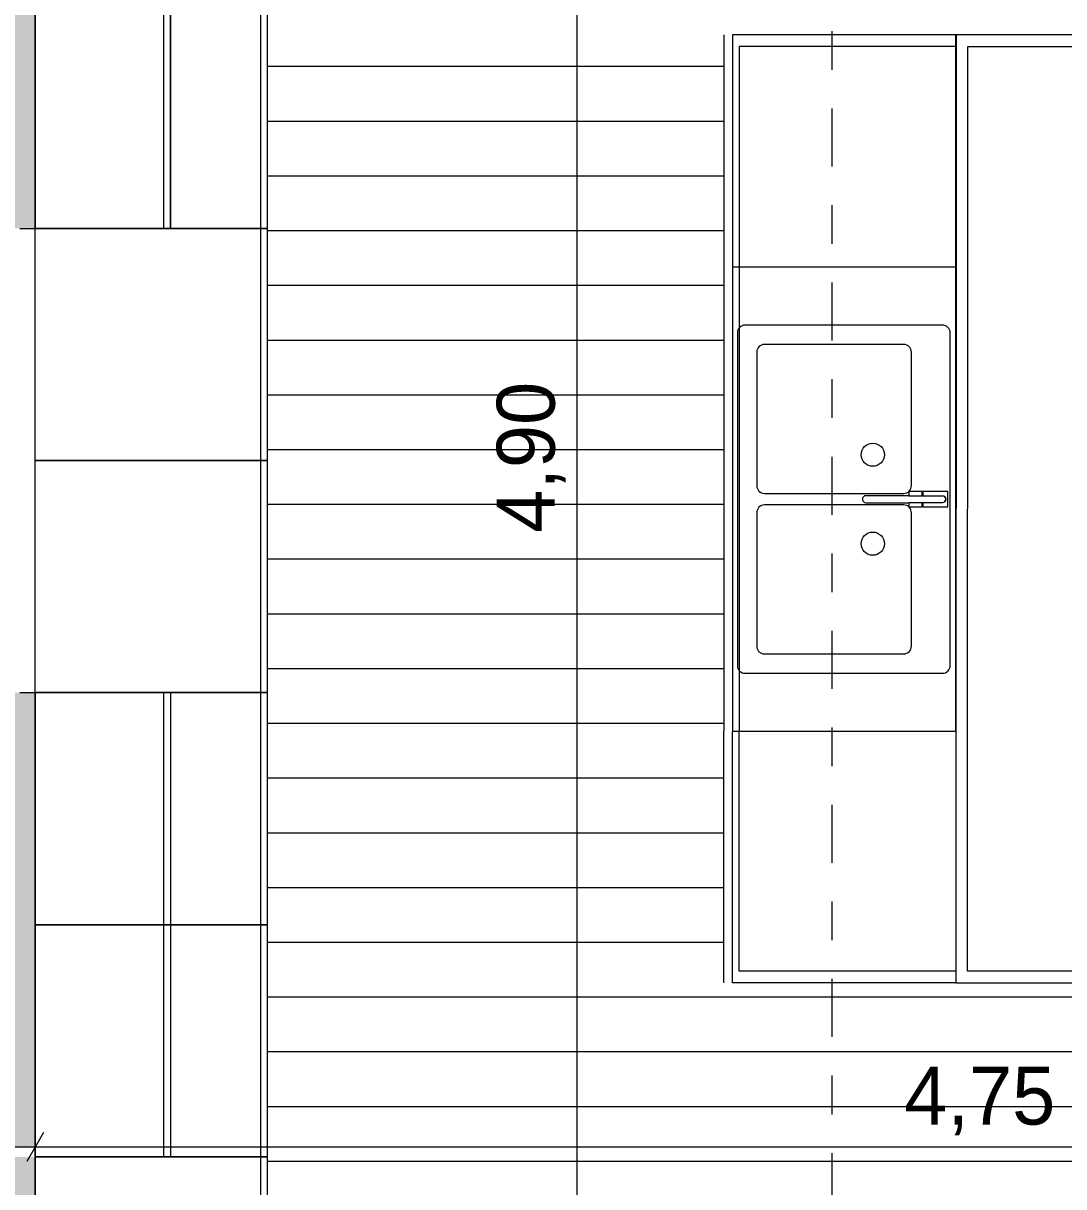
# Model space of a CAD drawing. Header units: metres. Extents: x -111189 to -108577, y -72951 to -72647.
# Drawn here: x -110708.613 to -110705.924, y -72937.281 to -72934.274 of the extents above; entities that cross this region are included whole.
import ezdxf

# ---------------------------------------------------------------- set-up
doc = ezdxf.new("R2010")
doc.units = ezdxf.units.M
doc.header["$MEASUREMENT"] = 0
doc.set_wipeout_variables(frame=1)
for name, pattern in [('Dashed', [0.423333, 0.211667, -0.211667]), ('OTK - Traço Ponto CORTES_ALÇ', [0.6, 0.3, -0.15, 0, -0.15]), ('Wipeout_Contour', [1, 0, -1])]:
    doc.linetypes.add(name, pattern=pattern)
for name, color, linetype in [('Planta Piso -1_1_07 - MUROS', 7, 'Continuous'), ('Planta Piso -1_1_14 - CORTES.Marcadores', 7, 'Continuous'), ('Planta Piso RC_1_0', 7, 'Continuous'), ('Planta Piso RC_1_03 - LAJES', 7, 'Continuous'), ('Planta Piso RC_1_05 - PAREDES..35', 7, 'Continuous'), ('Planta Piso RC_1_08 - EQUIPAMENTO FIXO', 7, 'Continuous'), ('Planta Piso RC_1_12 - COTAS GERAIS', 7, 'Continuous')]:
    doc.layers.add(name, color=color, linetype=linetype)
doc.styles.add('ESTILO_GERADO_3', font='AGENCYR.TTF')

# ---------------------------------------------------------------- blocks, each defined once
blk = doc.blocks.new('floor')
at = {"layer": 'Planta Piso RC_1_03 - LAJES', "color": 253, "linetype": 'Continuous', "lineweight": 9, "ltscale": 1000}
for p, q in [((-110708.5826, -72959.3849), (-110708.3326, -72959.3849)), ((-110708.5826, -72959.3849), (-110708.3326, -72959.3849)), ((-110708.3326, -72959.3849), (-110708.0826, -72959.3849)), ((-110708.3326, -72959.3849), (-110708.0826, -72959.3849)), ((-110708.0826, -72959.3849), (-110707.8326, -72959.3849)), ((-110708.0826, -72959.3849), (-110707.8326, -72959.3849)), ((-110707.8326, -72959.3849), (-110707.5826, -72959.3849)), ((-110707.8326, -72959.3849), (-110707.5826, -72959.3849)), ((-110707.5826, -72959.3849), (-110707.3326, -72959.3849)), ((-110707.5826, -72959.3849), (-110707.3326, -72959.3849)), ((-110707.3326, -72959.3849), (-110707.0826, -72959.3849)), ((-110707.3326, -72959.3849), (-110707.0826, -72959.3849)), ((-110707.0826, -72959.3849), (-110706.7806, -72959.3849)), ((-110707.0826, -72959.3849), (-110706.7806, -72959.3849)), ((-110708.5826, -72959.5264), (-110708.3326, -72959.5264)), ((-110708.5826, -72959.5264), (-110708.3326, -72959.5264)), ((-110708.3326, -72959.5264), (-110708.0826, -72959.5264)), ((-110708.3326, -72959.5264), (-110708.0826, -72959.5264)), ((-110708.0826, -72959.5264), (-110707.8326, -72959.5264)), ((-110708.0826, -72959.5264), (-110707.8326, -72959.5264)), ((-110707.8326, -72959.5264), (-110707.5826, -72959.5264)), ((-110707.8326, -72959.5264), (-110707.5826, -72959.5264)), ((-110707.5826, -72959.5264), (-110707.3326, -72959.5264)), ((-110707.5826, -72959.5264), (-110707.3326, -72959.5264)), ((-110707.3326, -72959.5264), (-110707.0826, -72959.5264)), ((-110707.3326, -72959.5264), (-110707.0826, -72959.5264)), ((-110707.0826, -72959.5264), (-110706.7806, -72959.5264)), ((-110707.0826, -72959.5264), (-110706.7806, -72959.5264)), ((-110708.5826, -72959.6679), (-110708.3326, -72959.6679)), ((-110708.5826, -72959.6679), (-110708.3326, -72959.6679)), ((-110708.3326, -72959.6679), (-110708.0826, -72959.6679)), ((-110708.3326, -72959.6679), (-110708.0826, -72959.6679)), ((-110708.0826, -72959.6679), (-110707.8326, -72959.6679)), ((-110708.0826, -72959.6679), (-110707.8326, -72959.6679)), ((-110707.8326, -72959.6679), (-110707.5826, -72959.6679)), ((-110707.8326, -72959.6679), (-110707.5826, -72959.6679)), ((-110707.5826, -72959.6679), (-110707.3326, -72959.6679)), ((-110707.5826, -72959.6679), (-110707.3326, -72959.6679)), ((-110707.3326, -72959.6679), (-110707.0826, -72959.6679)), ((-110707.3326, -72959.6679), (-110707.0826, -72959.6679)), ((-110707.0826, -72959.6679), (-110706.7806, -72959.6679)), ((-110707.0826, -72959.6679), (-110706.7806, -72959.6679)), ((-110708.5826, -72959.8094), (-110708.3326, -72959.8094)), ((-110708.5826, -72959.8094), (-110708.3326, -72959.8094)), ((-110708.3326, -72959.8094), (-110708.0826, -72959.8094)), ((-110708.3326, -72959.8094), (-110708.0826, -72959.8094)), ((-110708.0826, -72959.8094), (-110707.8326, -72959.8094)), ((-110708.0826, -72959.8094), (-110707.8326, -72959.8094)), ((-110707.8326, -72959.8094), (-110707.5826, -72959.8094)), ((-110707.8326, -72959.8094), (-110707.5826, -72959.8094)), ((-110707.5826, -72959.8094), (-110707.3326, -72959.8094)), ((-110707.5826, -72959.8094), (-110707.3326, -72959.8094)), ((-110707.3326, -72959.8094), (-110707.0826, -72959.8094)), ((-110707.3326, -72959.8094), (-110707.0826, -72959.8094)), ((-110707.0826, -72959.8094), (-110706.7806, -72959.8094)), ((-110707.0826, -72959.8094), (-110706.7806, -72959.8094)), ((-110708.5826, -72959.9509), (-110708.3326, -72959.9509)), ((-110708.5826, -72959.9509), (-110708.3326, -72959.9509)), ((-110708.3326, -72959.9509), (-110708.0826, -72959.9509)), ((-110708.3326, -72959.9509), (-110708.0826, -72959.9509)), ((-110708.0826, -72959.9509), (-110707.8326, -72959.9509)), ((-110708.0826, -72959.9509), (-110707.8326, -72959.9509)), ((-110707.8326, -72959.9509), (-110707.5826, -72959.9509)), ((-110707.8326, -72959.9509), (-110707.5826, -72959.9509)), ((-110707.5826, -72959.9509), (-110707.3326, -72959.9509)), ((-110707.5826, -72959.9509), (-110707.3326, -72959.9509)), ((-110707.3326, -72959.9509), (-110707.0826, -72959.9509)), ((-110707.3326, -72959.9509), (-110707.0826, -72959.9509)), ((-110707.0826, -72959.9509), (-110706.7806, -72959.9509)), ((-110707.0826, -72959.9509), (-110706.7806, -72959.9509)), ((-110708.5826, -72960.0924), (-110708.3326, -72960.0924)), ((-110708.5826, -72960.0924), (-110708.3326, -72960.0924)), ((-110708.3326, -72960.0924), (-110708.0826, -72960.0924)), ((-110708.3326, -72960.0924), (-110708.0826, -72960.0924)), ((-110708.0826, -72960.0924), (-110707.8326, -72960.0924)), ((-110708.0826, -72960.0924), (-110707.8326, -72960.0924)), ((-110707.8326, -72960.0924), (-110707.5826, -72960.0924)), ((-110707.8326, -72960.0924), (-110707.5826, -72960.0924)), ((-110707.5826, -72960.0924), (-110707.3326, -72960.0924)), ((-110707.5826, -72960.0924), (-110707.3326, -72960.0924)), ((-110707.3326, -72960.0924), (-110707.0826, -72960.0924)), ((-110707.3326, -72960.0924), (-110707.0826, -72960.0924)), ((-110707.0826, -72960.0924), (-110706.7806, -72960.0924)), ((-110707.0826, -72960.0924), (-110706.7806, -72960.0924)), ((-110708.5826, -72960.2339), (-110708.3326, -72960.2339)), ((-110708.5826, -72960.2339), (-110708.3326, -72960.2339)), ((-110708.3326, -72960.2339), (-110708.0826, -72960.2339)), ((-110708.3326, -72960.2339), (-110708.0826, -72960.2339)), ((-110708.0826, -72960.2339), (-110707.8326, -72960.2339)), ((-110708.0826, -72960.2339), (-110707.8326, -72960.2339)), ((-110707.8326, -72960.2339), (-110707.5826, -72960.2339)), ((-110707.8326, -72960.2339), (-110707.5826, -72960.2339)), ((-110707.5826, -72960.2339), (-110707.3326, -72960.2339)), ((-110707.5826, -72960.2339), (-110707.3326, -72960.2339)), ((-110707.3326, -72960.2339), (-110707.0826, -72960.2339)), ((-110707.3326, -72960.2339), (-110707.0826, -72960.2339)), ((-110707.0826, -72960.2339), (-110706.7806, -72960.2339)), ((-110707.0826, -72960.2339), (-110706.7806, -72960.2339)), ((-110708.5826, -72960.3754), (-110708.3326, -72960.3754)), ((-110708.5826, -72960.3754), (-110708.3326, -72960.3754)), ((-110708.3326, -72960.3754), (-110708.0826, -72960.3754)), ((-110708.3326, -72960.3754), (-110708.0826, -72960.3754)), ((-110708.0826, -72960.3754), (-110707.8326, -72960.3754)), ((-110708.0826, -72960.3754), (-110707.8326, -72960.3754)), ((-110707.8326, -72960.3754), (-110707.5826, -72960.3754)), ((-110707.8326, -72960.3754), (-110707.5826, -72960.3754)), ((-110707.5826, -72960.3754), (-110707.3326, -72960.3754)), ((-110707.5826, -72960.3754), (-110707.3326, -72960.3754)), ((-110707.3326, -72960.3754), (-110707.0826, -72960.3754)), ((-110707.3326, -72960.3754), (-110707.0826, -72960.3754)), ((-110707.0826, -72960.3754), (-110706.7806, -72960.3754)), ((-110707.0826, -72960.3754), (-110706.7806, -72960.3754)), ((-110708.5826, -72960.5169), (-110708.3326, -72960.5169)), ((-110708.5826, -72960.5169), (-110708.3326, -72960.5169)), ((-110708.3326, -72960.5169), (-110708.0826, -72960.5169)), ((-110708.3326, -72960.5169), (-110708.0826, -72960.5169)), ((-110708.0826, -72960.5169), (-110707.8326, -72960.5169)), ((-110708.0826, -72960.5169), (-110707.8326, -72960.5169)), ((-110707.8326, -72960.5169), (-110707.5826, -72960.5169)), ((-110707.8326, -72960.5169), (-110707.5826, -72960.5169)), ((-110707.5826, -72960.5169), (-110707.3326, -72960.5169)), ((-110707.5826, -72960.5169), (-110707.3326, -72960.5169)), ((-110707.3326, -72960.5169), (-110707.0826, -72960.5169)), ((-110707.3326, -72960.5169), (-110707.0826, -72960.5169)), ((-110707.0826, -72960.5169), (-110706.7806, -72960.5169)), ((-110707.0826, -72960.5169), (-110706.7806, -72960.5169)), ((-110708.5826, -72960.6584), (-110708.3326, -72960.6584)), ((-110708.5826, -72960.6584), (-110708.3326, -72960.6584)), ((-110708.3326, -72960.6584), (-110708.0826, -72960.6584)), ((-110708.3326, -72960.6584), (-110708.0826, -72960.6584)), ((-110708.0826, -72960.6584), (-110707.8326, -72960.6584)), ((-110708.0826, -72960.6584), (-110707.8326, -72960.6584)), ((-110707.8326, -72960.6584), (-110707.5826, -72960.6584)), ((-110707.8326, -72960.6584), (-110707.5826, -72960.6584)), ((-110707.5826, -72960.6584), (-110707.3326, -72960.6584)), ((-110707.5826, -72960.6584), (-110707.3326, -72960.6584)), ((-110707.3326, -72960.6584), (-110707.0826, -72960.6584)), ((-110707.3326, -72960.6584), (-110707.0826, -72960.6584)), ((-110707.0826, -72960.6584), (-110706.7806, -72960.6584)), ((-110707.0826, -72960.6584), (-110706.7806, -72960.6584)), ((-110708.5826, -72960.7999), (-110708.3326, -72960.7999)), ((-110708.5826, -72960.7999), (-110708.3326, -72960.7999)), ((-110708.3326, -72960.7999), (-110708.0826, -72960.7999)), ((-110708.3326, -72960.7999), (-110708.0826, -72960.7999)), ((-110708.0826, -72960.7999), (-110707.8326, -72960.7999)), ((-110708.0826, -72960.7999), (-110707.8326, -72960.7999)), ((-110707.8326, -72960.7999), (-110707.5826, -72960.7999)), ((-110707.8326, -72960.7999), (-110707.5826, -72960.7999)), ((-110707.5826, -72960.7999), (-110707.3326, -72960.7999)), ((-110707.5826, -72960.7999), (-110707.3326, -72960.7999)), ((-110707.3326, -72960.7999), (-110707.0826, -72960.7999)), ((-110707.3326, -72960.7999), (-110707.0826, -72960.7999)), ((-110707.0826, -72960.7999), (-110706.7806, -72960.7999)), ((-110707.0826, -72960.7999), (-110706.7806, -72960.7999)), ((-110708.5826, -72960.9414), (-110708.3326, -72960.9414)), ((-110708.5826, -72960.9414), (-110708.3326, -72960.9414)), ((-110708.3326, -72960.9414), (-110708.0826, -72960.9414)), ((-110708.3326, -72960.9414), (-110708.0826, -72960.9414)), ((-110708.0826, -72960.9414), (-110707.8326, -72960.9414)), ((-110708.0826, -72960.9414), (-110707.8326, -72960.9414)), ((-110707.8326, -72960.9414), (-110707.5826, -72960.9414)), ((-110707.8326, -72960.9414), (-110707.5826, -72960.9414)), ((-110707.5826, -72960.9414), (-110707.3326, -72960.9414)), ((-110707.5826, -72960.9414), (-110707.3326, -72960.9414)), ((-110707.3326, -72960.9414), (-110707.0826, -72960.9414)), ((-110707.3326, -72960.9414), (-110707.0826, -72960.9414)), ((-110707.0826, -72960.9414), (-110706.7806, -72960.9414)), ((-110707.0826, -72960.9414), (-110706.7806, -72960.9414)), ((-110708.5826, -72961.0829), (-110708.3326, -72961.0829)), ((-110708.5826, -72961.0829), (-110708.3326, -72961.0829)), ((-110708.3326, -72961.0829), (-110708.0826, -72961.0829)), ((-110708.3326, -72961.0829), (-110708.0826, -72961.0829)), ((-110708.0826, -72961.0829), (-110707.8326, -72961.0829)), ((-110708.0826, -72961.0829), (-110707.8326, -72961.0829)), ((-110707.8326, -72961.0829), (-110707.5826, -72961.0829)), ((-110707.8326, -72961.0829), (-110707.5826, -72961.0829)), ((-110707.5826, -72961.0829), (-110707.3326, -72961.0829)), ((-110707.5826, -72961.0829), (-110707.3326, -72961.0829)), ((-110707.3326, -72961.0829), (-110707.0826, -72961.0829)), ((-110707.3326, -72961.0829), (-110707.0826, -72961.0829)), ((-110707.0826, -72961.0829), (-110706.7806, -72961.0829)), ((-110707.0826, -72961.0829), (-110706.7806, -72961.0829)), ((-110708.5826, -72961.2244), (-110708.3326, -72961.2244)), ((-110708.5826, -72961.2244), (-110708.3326, -72961.2244)), ((-110708.3326, -72961.2244), (-110708.0826, -72961.2244)), ((-110708.3326, -72961.2244), (-110708.0826, -72961.2244)), ((-110708.0826, -72961.2244), (-110707.8326, -72961.2244)), ((-110708.0826, -72961.2244), (-110707.8326, -72961.2244)), ((-110707.8326, -72961.2244), (-110707.5826, -72961.2244)), ((-110707.8326, -72961.2244), (-110707.5826, -72961.2244)), ((-110707.5826, -72961.2244), (-110707.3326, -72961.2244)), ((-110707.5826, -72961.2244), (-110707.3326, -72961.2244)), ((-110707.3326, -72961.2244), (-110707.0826, -72961.2244)), ((-110707.3326, -72961.2244), (-110707.0826, -72961.2244)), ((-110707.0826, -72961.2244), (-110706.7806, -72961.2244)), ((-110707.0826, -72961.2244), (-110706.7806, -72961.2244)), ((-110708.5826, -72961.3659), (-110708.3326, -72961.3659)), ((-110708.5826, -72961.3659), (-110708.3326, -72961.3659)), ((-110708.3326, -72961.3659), (-110708.0826, -72961.3659)), ((-110708.3326, -72961.3659), (-110708.0826, -72961.3659)), ((-110708.0826, -72961.3659), (-110707.8326, -72961.3659)), ((-110708.0826, -72961.3659), (-110707.8326, -72961.3659)), ((-110707.8326, -72961.3659), (-110707.5826, -72961.3659)), ((-110707.8326, -72961.3659), (-110707.5826, -72961.3659)), ((-110707.5826, -72961.3659), (-110707.3326, -72961.3659)), ((-110707.5826, -72961.3659), (-110707.3326, -72961.3659)), ((-110707.3326, -72961.3659), (-110707.0826, -72961.3659)), ((-110707.3326, -72961.3659), (-110707.0826, -72961.3659)), ((-110707.0826, -72961.3659), (-110706.7806, -72961.3659)), ((-110707.0826, -72961.3659), (-110706.7806, -72961.3659)), ((-110708.5826, -72961.5074), (-110708.3326, -72961.5074)), ((-110708.5826, -72961.5074), (-110708.3326, -72961.5074)), ((-110708.3326, -72961.5074), (-110708.0826, -72961.5074)), ((-110708.3326, -72961.5074), (-110708.0826, -72961.5074)), ((-110708.0826, -72961.5074), (-110707.8326, -72961.5074)), ((-110708.0826, -72961.5074), (-110707.8326, -72961.5074)), ((-110707.8326, -72961.5074), (-110707.5826, -72961.5074)), ((-110707.8326, -72961.5074), (-110707.5826, -72961.5074)), ((-110707.5826, -72961.5074), (-110707.3326, -72961.5074)), ((-110707.5826, -72961.5074), (-110707.3326, -72961.5074)), ((-110707.3326, -72961.5074), (-110707.0826, -72961.5074)), ((-110707.3326, -72961.5074), (-110707.0826, -72961.5074)), ((-110707.0826, -72961.5074), (-110706.7806, -72961.5074)), ((-110707.0826, -72961.5074), (-110706.7806, -72961.5074)), ((-110708.5826, -72961.6489), (-110708.3326, -72961.6489)), ((-110708.5826, -72961.6489), (-110708.3326, -72961.6489)), ((-110708.3326, -72961.6489), (-110708.0826, -72961.6489)), ((-110708.3326, -72961.6489), (-110708.0826, -72961.6489)), ((-110708.0826, -72961.6489), (-110707.8326, -72961.6489)), ((-110708.0826, -72961.6489), (-110707.8326, -72961.6489)), ((-110707.8326, -72961.6489), (-110707.5826, -72961.6489)), ((-110707.8326, -72961.6489), (-110707.5826, -72961.6489)), ((-110707.5826, -72961.6489), (-110707.3326, -72961.6489)), ((-110707.5826, -72961.6489), (-110707.3326, -72961.6489)), ((-110707.3326, -72961.6489), (-110707.0826, -72961.6489)), ((-110707.3326, -72961.6489), (-110707.0826, -72961.6489)), ((-110707.0826, -72961.6489), (-110706.7806, -72961.6489)), ((-110707.0826, -72961.6489), (-110706.7806, -72961.6489)), ((-110708.5826, -72961.7904), (-110708.3326, -72961.7904)), ((-110708.5826, -72961.7904), (-110708.3326, -72961.7904)), ((-110708.3326, -72961.7904), (-110708.0826, -72961.7904)), ((-110708.3326, -72961.7904), (-110708.0826, -72961.7904)), ((-110708.0826, -72961.7904), (-110707.8326, -72961.7904)), ((-110708.0826, -72961.7904), (-110707.8326, -72961.7904)), ((-110707.8326, -72961.7904), (-110707.5826, -72961.7904)), ((-110707.8326, -72961.7904), (-110707.5826, -72961.7904)), ((-110707.5826, -72961.7904), (-110707.3326, -72961.7904)), ((-110707.5826, -72961.7904), (-110707.3326, -72961.7904)), ((-110707.3326, -72961.7904), (-110707.0826, -72961.7904)), ((-110707.3326, -72961.7904), (-110707.0826, -72961.7904)), ((-110707.0826, -72961.7904), (-110706.8326, -72961.7904)), ((-110707.0826, -72961.7904), (-110706.8326, -72961.7904)), ((-110706.8326, -72961.7904), (-110706.5826, -72961.7904)), ((-110706.8326, -72961.7904), (-110706.5826, -72961.7904)), ((-110706.5826, -72961.7904), (-110706.3326, -72961.7904)), ((-110706.5826, -72961.7904), (-110706.3326, -72961.7904)), ((-110706.3326, -72961.7904), (-110706.0826, -72961.7904)), ((-110706.3326, -72961.7904), (-110706.0826, -72961.7904)), ((-110706.0826, -72961.7904), (-110705.8326, -72961.7904)), ((-110706.0826, -72961.7904), (-110705.8326, -72961.7904)), ((-110708.5826, -72961.9319), (-110708.3326, -72961.9319)), ((-110708.5826, -72961.9319), (-110708.3326, -72961.9319)), ((-110708.3326, -72961.9319), (-110708.0826, -72961.9319)), ((-110708.3326, -72961.9319), (-110708.0826, -72961.9319)), ((-110708.0826, -72961.9319), (-110707.8326, -72961.9319)), ((-110708.0826, -72961.9319), (-110707.8326, -72961.9319)), ((-110707.8326, -72961.9319), (-110707.5826, -72961.9319)), ((-110707.8326, -72961.9319), (-110707.5826, -72961.9319)), ((-110707.5826, -72961.9319), (-110707.3326, -72961.9319)), ((-110707.5826, -72961.9319), (-110707.3326, -72961.9319)), ((-110707.3326, -72961.9319), (-110707.0826, -72961.9319)), ((-110707.3326, -72961.9319), (-110707.0826, -72961.9319)), ((-110707.0826, -72961.9319), (-110706.8326, -72961.9319)), ((-110707.0826, -72961.9319), (-110706.8326, -72961.9319)), ((-110706.8326, -72961.9319), (-110706.5826, -72961.9319)), ((-110706.8326, -72961.9319), (-110706.5826, -72961.9319)), ((-110706.5826, -72961.9319), (-110706.3326, -72961.9319)), ((-110706.5826, -72961.9319), (-110706.3326, -72961.9319)), ((-110706.3326, -72961.9319), (-110706.0826, -72961.9319)), ((-110706.3326, -72961.9319), (-110706.0826, -72961.9319)), ((-110706.0826, -72961.9319), (-110705.8326, -72961.9319)), ((-110706.0826, -72961.9319), (-110705.8326, -72961.9319)), ((-110708.5826, -72962.0734), (-110708.3326, -72962.0734)), ((-110708.5826, -72962.0734), (-110708.3326, -72962.0734)), ((-110708.3326, -72962.0734), (-110708.0826, -72962.0734)), ((-110708.3326, -72962.0734), (-110708.0826, -72962.0734)), ((-110708.0826, -72962.0734), (-110707.8326, -72962.0734)), ((-110708.0826, -72962.0734), (-110707.8326, -72962.0734)), ((-110707.8326, -72962.0734), (-110707.5826, -72962.0734)), ((-110707.8326, -72962.0734), (-110707.5826, -72962.0734)), ((-110707.5826, -72962.0734), (-110707.3326, -72962.0734)), ((-110707.5826, -72962.0734), (-110707.3326, -72962.0734)), ((-110707.3326, -72962.0734), (-110707.0826, -72962.0734)), ((-110707.3326, -72962.0734), (-110707.0826, -72962.0734)), ((-110707.0826, -72962.0734), (-110706.8326, -72962.0734)), ((-110707.0826, -72962.0734), (-110706.8326, -72962.0734)), ((-110706.8326, -72962.0734), (-110706.5826, -72962.0734)), ((-110706.8326, -72962.0734), (-110706.5826, -72962.0734)), ((-110706.5826, -72962.0734), (-110706.3326, -72962.0734)), ((-110706.5826, -72962.0734), (-110706.3326, -72962.0734)), ((-110706.3326, -72962.0734), (-110706.0826, -72962.0734)), ((-110706.3326, -72962.0734), (-110706.0826, -72962.0734)), ((-110706.0826, -72962.0734), (-110705.8326, -72962.0734)), ((-110706.0826, -72962.0734), (-110705.8326, -72962.0734)), ((-110707.9826, -72962.2149), (-110707.8326, -72962.2149)), ((-110707.9826, -72962.2149), (-110707.8326, -72962.2149)), ((-110707.8326, -72962.2149), (-110707.5826, -72962.2149)), ((-110707.8326, -72962.2149), (-110707.5826, -72962.2149)), ((-110707.5826, -72962.2149), (-110707.3326, -72962.2149)), ((-110707.5826, -72962.2149), (-110707.3326, -72962.2149)), ((-110707.3326, -72962.2149), (-110707.0826, -72962.2149)), ((-110707.3326, -72962.2149), (-110707.0826, -72962.2149)), ((-110707.0826, -72962.2149), (-110706.8326, -72962.2149)), ((-110707.0826, -72962.2149), (-110706.8326, -72962.2149)), ((-110706.8326, -72962.2149), (-110706.5826, -72962.2149)), ((-110706.8326, -72962.2149), (-110706.5826, -72962.2149)), ((-110706.5826, -72962.2149), (-110706.3326, -72962.2149)), ((-110706.5826, -72962.2149), (-110706.3326, -72962.2149)), ((-110706.3326, -72962.2149), (-110706.0826, -72962.2149)), ((-110706.3326, -72962.2149), (-110706.0826, -72962.2149)), ((-110706.0826, -72962.2149), (-110705.8326, -72962.2149)), ((-110706.0826, -72962.2149), (-110705.8326, -72962.2149))]:
    blk.add_line(p, q, dxfattribs=at)

msp = doc.modelspace()

# ---------------------------------------------------------------- hatches: boundary and pattern name
h = msp.add_hatch()
h.set_pattern_fill('ANSI31', color=256)
h.paths.add_polyline_path([(-110706.3779, -72937.2144), (-110706.044, -72937.2144), (-110706.044, -72936.9197), (-110706.3779, -72936.9197)], flags=9)
at = {"layer": 'Planta Piso -1_1_07 - MUROS', "linetype": 'Continuous', "lineweight": 0, "true_color": 0x939598}
h = msp.add_hatch(color=252, dxfattribs=at)
h.paths.add_polyline_path([(-110699.1326, -72934.9539), (-110700.2326, -72934.9539), (-110700.2326, -72934.9939), (-110700.2326, -72935.0539), (-110700.2326, -72935.2039), (-110699.1326, -72935.2039)])
h.paths.add_polyline_path([(-110702.2326, -72935.0539), (-110702.2326, -72934.9939), (-110702.2326, -72934.9539), (-110703.1826, -72934.9539), (-110703.1826, -72935.2039), (-110702.2326, -72935.2039)])
h.paths.add_polyline_path([(-110703.1826, -72934.9539), (-110703.1826, -72934.9539), (-110703.5826, -72934.9539), (-110703.5826, -72935.2039), (-110703.1826, -72935.2039)])
h.paths.add_polyline_path([(-110703.1826, -72934.3039), (-110703.8326, -72934.3039), (-110703.8326, -72934.9539), (-110703.1826, -72934.9539), (-110703.1826, -72934.4539)])
h.paths.add_polyline_path([(-110703.5826, -72934.9539), (-110703.8326, -72934.9539), (-110703.8326, -72935.2047), (-110703.5826, -72935.2047)])
h.paths.add_polyline_path([(-110703.5826, -72935.2047), (-110703.8326, -72935.2047), (-110703.8326, -72935.4629), (-110703.7926, -72935.4629), (-110703.7326, -72935.4629), (-110703.5826, -72935.4629)])
h.paths.add_polyline_path([(-110703.7326, -72937.2629), (-110703.7926, -72937.2629), (-110703.8326, -72937.2629), (-110703.8326, -72937.9039), (-110703.5826, -72937.9039), (-110703.5827, -72937.7639), (-110703.5827, -72937.2629)])
h.paths.add_polyline_path([(-110703.5826, -72937.9039), (-110703.8326, -72937.9039), (-110703.8326, -72937.9039), (-110703.8326, -72938.1539), (-110703.5826, -72938.1539)])
h.paths.add_polyline_path([(-110703.8326, -72937.9039), (-110705.2076, -72937.9039), (-110705.2076, -72937.9439), (-110705.2076, -72938.0039), (-110705.2076, -72938.1539), (-110703.8326, -72938.1539)])
h.paths.add_polyline_path([(-110708.5826, -72934.1026), (-110708.8326, -72934.1026), (-110708.8326, -72934.8039), (-110708.6826, -72934.8039), (-110708.6226, -72934.8039), (-110708.5826, -72934.8039)])
h.paths.add_polyline_path([(-110708.5826, -72933.7544), (-110708.8326, -72933.7544), (-110708.8326, -72934.1026), (-110708.5826, -72934.1026)])
h.paths.add_polyline_path([(-110708.5826, -72933.0047), (-110708.8326, -72933.0047), (-110708.8326, -72933.7539), (-110708.5826, -72933.7539)])
h.paths.add_polyline_path([(-110708.5826, -72932.8547), (-110708.8326, -72932.8547), (-110708.8326, -72933.0047), (-110708.5826, -72933.0047)])
h.paths.add_polyline_path([(-110708.5826, -72932.4039), (-110708.5826, -72932.183), (-110708.8326, -72932.183), (-110708.8326, -72932.8547), (-110708.5826, -72932.8547)])
h.paths.add_polyline_path([(-110708.5826, -72931.6039), (-110708.6226, -72931.6039), (-110708.6826, -72931.6039), (-110708.8326, -72931.6039), (-110708.8326, -72932.183), (-110708.5826, -72932.183), (-110708.5826, -72932.1268)])
h.paths.add_polyline_path([(-110708.5826, -72929.9539), (-110708.8326, -72929.9539), (-110708.8326, -72930.3039), (-110708.6826, -72930.3039), (-110708.6226, -72930.3039), (-110708.5826, -72930.3039)])
h.paths.add_polyline_path([(-110708.5826, -72929.4047), (-110708.8326, -72929.4047), (-110708.8326, -72929.9539), (-110708.5826, -72929.9539), (-110708.5826, -72929.8539)])
h.paths.add_polyline_path([(-110708.5826, -72929.2547), (-110708.8326, -72929.2547), (-110708.8326, -72929.4047), (-110708.5826, -72929.4047)])
h.paths.add_polyline_path([(-110708.5826, -72928.923), (-110708.8326, -72928.923), (-110708.8326, -72929.2547), (-110708.5826, -72929.2547)])
h = msp.add_hatch(color=252, dxfattribs=at)
h.paths.add_polyline_path([(-110708.5826, -72937.9039), (-110708.8326, -72937.9039), (-110708.8326, -72938.1539), (-110708.5826, -72938.1539)])
h.paths.add_polyline_path([(-110708.5826, -72937.2039), (-110708.8326, -72937.2039), (-110708.8326, -72937.9039), (-110708.5826, -72937.9039)])
h.paths.add_polyline_path([(-110708.5826, -72936.0039), (-110708.6226, -72936.0039), (-110708.8326, -72936.0039), (-110708.8326, -72937.1784), (-110708.5826, -72937.1784), (-110708.5826, -72937.1221)])

# ---------------------------------------------------------------- linework, layer by layer
at = {"layer": 'Planta Piso RC_1_0', "color": 7, "linetype": 'Continuous', "lineweight": 13, "ltscale": 1000, "flags": 128}
for points in [[(-110708.5826, -72933.0039), (-110708.5826, -72934.8039)], [(-110708.5726, -72934.8039), (-110708.5726, -72933.0039)], [(-110708.4823, -72933.0039), (-110708.4823, -72934.8039)], [(-110708.4723, -72934.8039), (-110708.4723, -72933.0039)], [(-110708.5826, -72934.8039), (-110708.5726, -72934.8039)], [(-110708.4823, -72934.8039), (-110708.4723, -72934.8039)], [(-110708.5776, -72936.0039), (-110708.5776, -72937.2039)], [(-110708.5676, -72936.0039), (-110708.5776, -72936.0039)], [(-110708.5676, -72937.2039), (-110708.5676, -72936.0039)], [(-110708.5776, -72937.2039), (-110708.5676, -72937.2039)]]:
    msp.add_lwpolyline(points, dxfattribs=at)
at = {"layer": 'Planta Piso RC_1_03 - LAJES', "color": 7, "linetype": 'Continuous', "lineweight": 13, "ltscale": 1000, "flags": 128}
msp.add_lwpolyline([(-110708.5826, -72930.2289), (-110708.5826, -72932.2539), (-110706.6826, -72932.2539), (-110706.6826, -72931.2039), (-110703.1826, -72931.2039), (-110703.1826, -72931.3539), (-110703.5826, -72931.3539), (-110703.5826, -72932.8539), (-110703.1826, -72932.8539), (-110703.1826, -72933.0039), (-110706.1826, -72933.0039), (-110706.1826, -72932.4039), (-110708.5826, -72932.4039), (-110708.5826, -72937.9039), (-110703.8326, -72937.9039), (-110703.8326, -72934.3039), (-110703.1826, -72934.3039), (-110703.1826, -72934.4539), (-110703.1826, -72934.9539), (-110699.1326, -72934.9539)], dxfattribs=at)
at = {"layer": 'Planta Piso RC_1_05 - PAREDES..35', "color": 7, "linetype": 'Continuous', "lineweight": 20, "ltscale": 1000}
for p, q in [((-110708.6226, -72934.8039), (-110708.5826, -72934.8039)), ((-110708.6226, -72936.0039), (-110708.5826, -72936.0039))]:
    msp.add_line(p, q, dxfattribs=at)
at = {"layer": 'Planta Piso RC_1_05 - PAREDES..35', "color": 7, "linetype": 'Continuous', "lineweight": 13, "ltscale": 1000}
for p, q in [((-110708.6226, -72934.8039), (-110708.5826, -72934.8039)), ((-110708.6226, -72936.0039), (-110708.5826, -72936.0039))]:
    msp.add_line(p, q, dxfattribs=at)
at = {"layer": 'Planta Piso RC_1_05 - PAREDES..35', "color": 7, "linetype": 'Continuous', "lineweight": 20, "ltscale": 1000, "flags": 128}
for points in [[(-110708.5826, -72934.8039), (-110708.5826, -72932.4039)], [(-110708.5826, -72937.9039), (-110708.5826, -72936.0039)]]:
    msp.add_lwpolyline(points, dxfattribs=at)
at = {"layer": 'Planta Piso RC_1_12 - COTAS GERAIS', "color": 7, "linetype": 'Continuous', "lineweight": 5, "ltscale": 1000}
msp.add_line((-110707.1818, -72937.9039), (-110707.1818, -72933.0039), dxfattribs=at)

# ---------------------------------------------------------------- block references
at = {"layer": 'Planta Piso RC_1_03 - LAJES'}
msp.add_blockref('floor', (0, 25), dxfattribs=at)

# ---------------------------------------------------------------- texts
at = {"layer": 'Planta Piso RC_1_12 - COTAS GERAIS', "color": 7, "linetype": 'Continuous', "lineweight": 5, "insert": (-110707.2118, -72935.5908), "char_height": 0.15, "width": 0.273744, "attachment_point": 7, "rotation": 90, "style": 'ESTILO_GERADO_3'}
msp.add_mtext('\\A1;{\\pql;\\fAgency FB|b0|i0|c0|p0;\\W1.000000;4,90}', dxfattribs=at)
at = {"layer": 'Planta Piso RC_1_12 - COTAS GERAIS', "color": 7, "linetype": 'Continuous', "lineweight": 5, "insert": (-110706.3363, -72937.1484), "char_height": 0.15, "width": 0.257402, "attachment_point": 7, "style": 'ESTILO_GERADO_3'}
msp.add_mtext('\\A1;{\\pql;\\fAgency FB|b0|i0|c0|p0;\\W1.000000;4,75}', dxfattribs=at)

# ---------------------------------------------------------------- next in the draw order: wipeouts: each hides what was drawn before it
at = {"color": 254, "linetype": 'Wipeout_Contour', "lineweight": 0, "ltscale": 530286.421255}
msp.add_wipeout([(-110706.1723, -72934.3339), (-110705.8026, -72934.3339), (-110705.8026, -72934.3039), (-110706.1723, -72934.3039)], dxfattribs=at).dxf.layer = 'Planta Piso RC_1_0'
at = {"color": 254, "linetype": 'Wipeout_Contour', "lineweight": 0, "ltscale": 530297.452369}
msp.add_wipeout([(-110708.5826, -72934.8039), (-110708.5776, -72936.0039), (-110708.5676, -72936.0039), (-110708.5726, -72934.8039)], dxfattribs=at).dxf.layer = 'Planta Piso RC_1_0'
at = {"color": 254, "linetype": 'Wipeout_Contour', "lineweight": 0, "ltscale": 397718.623315}
msp.add_wipeout([(-110706.2026, -72936.7239), (-110706.2026, -72936.7539), (-110706.1726, -72936.7239)], dxfattribs=at).dxf.layer = 'Planta Piso RC_1_0'
at = {"color": 254, "linetype": 'Wipeout_Contour', "lineweight": 0, "ltscale": 530299.77629}
msp.add_wipeout([(-110707.9826, -72936.6039), (-110708.5826, -72936.6039), (-110708.5826, -72937.2039), (-110707.9826, -72937.2039)], dxfattribs=at).dxf.layer = 'Planta Piso RC_1_08 - EQUIPAMENTO FIXO'

# ---------------------------------------------------------------- next in the draw order: linework, layer by layer
at = {"layer": 'Planta Piso RC_1_0', "color": 7, "linetype": 'Continuous', "lineweight": 13, "ltscale": 1000, "flags": 128}
for points in [[(-110708.5826, -72934.8039), (-110708.5776, -72936.0039)], [(-110708.5726, -72934.8039), (-110708.5826, -72934.8039)], [(-110708.5676, -72936.0039), (-110708.5726, -72934.8039)], [(-110708.5776, -72936.0039), (-110708.5676, -72936.0039)]]:
    msp.add_lwpolyline(points, dxfattribs=at)
at = {"layer": 'Planta Piso RC_1_08 - EQUIPAMENTO FIXO', "color": 7, "linetype": 'Dashed', "lineweight": 13, "ltscale": 10}
for p, q in [((-110708.5826, -72937.2039), (-110708.5826, -72936.6039)), ((-110708.5826, -72936.6039), (-110707.9826, -72936.6039)), ((-110708.0006, -72936.6039), (-110708.0006, -72937.2039)), ((-110707.9826, -72936.6039), (-110707.9826, -72937.2039)), ((-110707.9826, -72937.2039), (-110708.5826, -72937.2039)), ((-110708.0006, -72937.2039), (-110708.0006, -72937.8859))]:
    msp.add_line(p, q, dxfattribs=at)
at = {"layer": 'Planta Piso RC_1_08 - EQUIPAMENTO FIXO', "color": 7, "linetype": 'Continuous', "lineweight": 13, "ltscale": 1000}
for p, q in [((-110708.5826, -72937.2039), (-110708.5826, -72936.6039)), ((-110707.9826, -72936.6039), (-110707.9826, -72937.2039))]:
    msp.add_line(p, q, dxfattribs=at)
at = {"layer": 'Planta Piso RC_1_08 - EQUIPAMENTO FIXO', "color": 7, "linetype": 'Continuous', "lineweight": 13, "ltscale": 1000, "flags": 128}
msp.add_lwpolyline([(-110707.9826, -72937.2039), (-110707.9826, -72937.9039), (-110708.5826, -72937.9039), (-110708.5826, -72937.2039)], close=True, dxfattribs=at)
at = {"layer": 'Planta Piso RC_1_12 - COTAS GERAIS', "color": 7, "linetype": 'Continuous', "lineweight": 5, "ltscale": 1000}
for p, q in [((-110708.561, -72937.1409), (-110708.6043, -72937.2159)), ((-110708.5826, -72937.2346), (-110708.5826, -72937.1221)), ((-110708.8326, -72937.1784), (-110708.5826, -72937.1784)), ((-110708.5826, -72937.1784), (-110703.8326, -72937.1784))]:
    msp.add_line(p, q, dxfattribs=at)

# ---------------------------------------------------------------- next in the draw order: wipeouts: each hides what was drawn before it
at = {"color": 254, "linetype": 'Wipeout_Contour', "lineweight": 0, "ltscale": 397715.438101}
msp.add_wipeout([(-110706.1723, -72934.3339), (-110706.1723, -72934.3039), (-110706.2023, -72934.3039)], dxfattribs=at).dxf.layer = 'Planta Piso RC_1_0'
at = {"color": 254, "linetype": 'Wipeout_Contour', "lineweight": 0, "ltscale": 530291.747345}
msp.add_wipeout([(-110706.1726, -72936.7539), (-110705.8026, -72936.7539), (-110705.8026, -72936.7239), (-110706.1726, -72936.7239)], dxfattribs=at).dxf.layer = 'Planta Piso RC_1_0'

# ---------------------------------------------------------------- next in the draw order: linework, layer by layer
at = {"layer": 'Planta Piso RC_1_0', "color": 7, "linetype": 'Continuous', "lineweight": 13, "ltscale": 1000, "flags": 128}
for points in [[(-110706.2023, -72934.3039), (-110706.2023, -72934.3339)], [(-110705.8026, -72934.3039), (-110706.2023, -72934.3039)], [(-110706.1723, -72934.3339), (-110705.8026, -72934.3339)]]:
    msp.add_lwpolyline(points, dxfattribs=at)

# ---------------------------------------------------------------- next in the draw order: wipeouts: each hides what was drawn before it
at = {"color": 254, "linetype": 'Wipeout_Contour', "lineweight": 0, "ltscale": 397719.999755}
msp.add_wipeout([(-110706.1726, -72936.7239), (-110706.2026, -72936.7539), (-110706.1726, -72936.7539)], dxfattribs=at).dxf.layer = 'Planta Piso RC_1_0'
at = {"color": 254, "linetype": 'Wipeout_Contour', "lineweight": 0, "ltscale": 530294.494852}
msp.add_wipeout([(-110707.9826, -72934.2039), (-110708.5826, -72934.2039), (-110708.5826, -72934.8039), (-110707.9826, -72934.8039)], dxfattribs=at).dxf.layer = 'Planta Piso RC_1_08 - EQUIPAMENTO FIXO'
at = {"color": 254, "linetype": 'Wipeout_Contour', "lineweight": 0, "ltscale": 530298.455919}
msp.add_wipeout([(-110707.9826, -72936.0039), (-110708.5826, -72936.0039), (-110708.5826, -72936.6039), (-110707.9826, -72936.6039)], dxfattribs=at).dxf.layer = 'Planta Piso RC_1_08 - EQUIPAMENTO FIXO'

# ---------------------------------------------------------------- next in the draw order: linework, layer by layer
at = {"layer": 'Planta Piso RC_1_0', "color": 7, "linetype": 'Continuous', "lineweight": 13, "ltscale": 1000, "flags": 128}
for points in [[(-110706.2026, -72936.7539), (-110706.2026, -72936.7239)], [(-110705.8026, -72936.7239), (-110706.1726, -72936.7239)], [(-110706.2026, -72936.7539), (-110705.8026, -72936.7539)]]:
    msp.add_lwpolyline(points, dxfattribs=at)
at = {"layer": 'Planta Piso RC_1_08 - EQUIPAMENTO FIXO', "color": 7, "linetype": 'Dashed', "lineweight": 13, "ltscale": 10}
for p, q in [((-110708.5826, -72934.8039), (-110708.5826, -72934.2039)), ((-110708.0006, -72934.2039), (-110708.0006, -72934.8039)), ((-110707.9826, -72934.2039), (-110707.9826, -72934.8039)), ((-110707.9826, -72934.8039), (-110708.5826, -72934.8039)), ((-110708.5826, -72936.6039), (-110708.5826, -72936.0039)), ((-110708.5826, -72936.0039), (-110707.9826, -72936.0039)), ((-110708.0006, -72936.0039), (-110708.0006, -72936.6039)), ((-110707.9826, -72936.0039), (-110707.9826, -72936.6039)), ((-110707.9826, -72936.6039), (-110708.5826, -72936.6039)), ((-110708.2506, -72936.6039), (-110708.2506, -72937.2039))]:
    msp.add_line(p, q, dxfattribs=at)
at = {"layer": 'Planta Piso RC_1_08 - EQUIPAMENTO FIXO', "color": 7, "linetype": 'Continuous', "lineweight": 13, "ltscale": 1000}
for p, q in [((-110708.5826, -72934.8039), (-110708.5826, -72934.2039)), ((-110707.9826, -72934.2039), (-110707.9826, -72934.8039)), ((-110708.5826, -72936.6039), (-110708.5826, -72936.0039)), ((-110707.9826, -72936.0039), (-110707.9826, -72936.6039))]:
    msp.add_line(p, q, dxfattribs=at)
at = {"layer": 'Planta Piso RC_1_08 - EQUIPAMENTO FIXO', "color": 7, "linetype": 'Dashed', "lineweight": 13, "ltscale": 10, "flags": 128}
msp.add_lwpolyline([(-110708.2326, -72936.6039), (-110708.2326, -72937.2039), (-110708.5826, -72937.2039), (-110708.5826, -72936.6039)], close=True, dxfattribs=at)

# ---------------------------------------------------------------- next in the draw order: wipeouts: each hides what was drawn before it
at = {"color": 254, "linetype": 'Wipeout_Contour', "lineweight": 0, "ltscale": 530289.752042}
msp.add_wipeout([(-110706.1726, -72936.7239), (-110706.1723, -72934.3339), (-110706.2023, -72934.3339), (-110706.2026, -72936.7239)], dxfattribs=at).dxf.layer = 'Planta Piso RC_1_0'
at = {"color": 254, "linetype": 'Wipeout_Contour', "lineweight": 0, "ltscale": 530295.8152}
msp.add_wipeout([(-110707.9826, -72934.8039), (-110708.5826, -72934.8039), (-110708.5826, -72935.4039), (-110707.9826, -72935.4039)], dxfattribs=at).dxf.layer = 'Planta Piso RC_1_08 - EQUIPAMENTO FIXO'

# ---------------------------------------------------------------- next in the draw order: linework, layer by layer
at = {"layer": 'Planta Piso RC_1_0', "color": 7, "linetype": 'Continuous', "lineweight": 13, "ltscale": 1000, "flags": 128}
for points in [[(-110706.2023, -72934.3339), (-110706.2026, -72936.7239)], [(-110706.1726, -72936.7239), (-110706.1723, -72934.3339)]]:
    msp.add_lwpolyline(points, dxfattribs=at)
at = {"layer": 'Planta Piso RC_1_08 - EQUIPAMENTO FIXO', "color": 7, "linetype": 'Dashed', "lineweight": 13, "ltscale": 10}
for p, q in [((-110708.2506, -72934.2039), (-110708.2506, -72934.8039)), ((-110708.5826, -72935.4039), (-110708.5826, -72934.8039)), ((-110708.5826, -72934.8039), (-110707.9826, -72934.8039)), ((-110708.0006, -72934.8039), (-110708.0006, -72935.4039)), ((-110707.9826, -72934.8039), (-110707.9826, -72935.4039)), ((-110707.9826, -72935.4039), (-110708.5826, -72935.4039))]:
    msp.add_line(p, q, dxfattribs=at)
at = {"layer": 'Planta Piso RC_1_08 - EQUIPAMENTO FIXO', "color": 7, "linetype": 'Continuous', "lineweight": 13, "ltscale": 1000}
for p, q in [((-110708.5826, -72935.4039), (-110708.5826, -72934.8039)), ((-110707.9826, -72934.8039), (-110707.9826, -72935.4039))]:
    msp.add_line(p, q, dxfattribs=at)
at = {"layer": 'Planta Piso RC_1_08 - EQUIPAMENTO FIXO', "color": 7, "linetype": 'Continuous', "lineweight": 13, "ltscale": 1000, "flags": 128}
msp.add_lwpolyline([(-110708.5826, -72933.0039), (-110708.5826, -72934.8039), (-110708.2326, -72934.8039), (-110708.2329, -72933.0039)], close=True, dxfattribs=at)
at = {"layer": 'Planta Piso RC_1_08 - EQUIPAMENTO FIXO', "color": 7, "linetype": 'Dashed', "lineweight": 13, "ltscale": 10, "flags": 128}
msp.add_lwpolyline([(-110708.2326, -72934.2039), (-110708.2326, -72934.8039), (-110708.5826, -72934.8039), (-110708.5826, -72934.2039)], close=True, dxfattribs=at)

# ---------------------------------------------------------------- next in the draw order: wipeouts: each hides what was drawn before it
at = {"color": 254, "linetype": 'Wipeout_Contour', "lineweight": 0, "ltscale": 530288.769227}
msp.add_wipeout([(-110706.8026, -72934.3039), (-110706.8026, -72934.9039), (-110706.2026, -72934.9039), (-110706.2026, -72934.3039)], dxfattribs=at).dxf.layer = 'Planta Piso RC_1_08 - EQUIPAMENTO FIXO'
at = {"color": 254, "linetype": 'Wipeout_Contour', "lineweight": 0, "ltscale": 530297.135556}
msp.add_wipeout([(-110707.9826, -72935.4039), (-110708.5826, -72935.4039), (-110708.5826, -72936.0039), (-110707.9826, -72936.0039)], dxfattribs=at).dxf.layer = 'Planta Piso RC_1_08 - EQUIPAMENTO FIXO'
at = {"color": 254, "linetype": 'Wipeout_Contour', "lineweight": 0, "ltscale": 530292.785358}
msp.add_wipeout([(-110706.8026, -72936.7539), (-110706.2026, -72936.7539), (-110706.2026, -72936.1039), (-110706.8026, -72936.1039)], dxfattribs=at).dxf.layer = 'Planta Piso RC_1_08 - EQUIPAMENTO FIXO'

# ---------------------------------------------------------------- next in the draw order: linework, layer by layer
at = {"layer": 'Planta Piso RC_1_08 - EQUIPAMENTO FIXO', "color": 7, "linetype": 'Continuous', "lineweight": 13, "ltscale": 1000}
for p, q in [((-110706.8026, -72934.3039), (-110706.8026, -72934.9039)), ((-110706.2026, -72934.9039), (-110706.2026, -72934.3039)), ((-110708.5826, -72936.0039), (-110708.5826, -72935.4039)), ((-110707.9826, -72935.4039), (-110707.9826, -72936.0039)), ((-110706.8026, -72936.7539), (-110706.8026, -72936.1039)), ((-110706.7806, -72936.7539), (-110706.7806, -72936.1039)), ((-110706.7806, -72936.1039), (-110706.2026, -72936.1039)), ((-110706.2026, -72936.1039), (-110706.2026, -72936.7539)), ((-110706.2026, -72936.1039), (-110706.2026, -72936.7539)), ((-110706.2026, -72936.7539), (-110706.7806, -72936.7539))]:
    msp.add_line(p, q, dxfattribs=at)
at = {"layer": 'Planta Piso RC_1_08 - EQUIPAMENTO FIXO', "color": 7, "linetype": 'Dashed', "lineweight": 13, "ltscale": 10}
for p, q in [((-110706.7806, -72934.3039), (-110706.7806, -72934.9039)), ((-110706.2026, -72934.3039), (-110706.7806, -72934.3039)), ((-110706.2026, -72934.9039), (-110706.2026, -72934.3039)), ((-110706.7626, -72934.3339), (-110706.7626, -72934.9039)), ((-110706.2026, -72934.3339), (-110706.7626, -72934.3339)), ((-110706.7806, -72934.9039), (-110706.2026, -72934.9039)), ((-110708.5826, -72936.0039), (-110708.5826, -72935.4039)), ((-110708.5826, -72935.4039), (-110707.9826, -72935.4039)), ((-110708.0006, -72935.4039), (-110708.0006, -72936.0039)), ((-110707.9826, -72935.4039), (-110707.9826, -72936.0039)), ((-110707.9826, -72936.0039), (-110708.5826, -72936.0039)), ((-110708.2506, -72936.0039), (-110708.2506, -72936.6039)), ((-110706.7626, -72936.7239), (-110706.7626, -72936.1039)), ((-110706.2026, -72936.7239), (-110706.7626, -72936.7239))]:
    msp.add_line(p, q, dxfattribs=at)
at = {"layer": 'Planta Piso RC_1_08 - EQUIPAMENTO FIXO', "color": 7, "linetype": 'Continuous', "lineweight": 13, "ltscale": 1000, "flags": 128}
msp.add_lwpolyline([(-110708.5826, -72936.0039), (-110708.5826, -72937.2039), (-110708.2322, -72937.2039), (-110708.2324, -72936.0039)], close=True, dxfattribs=at)
at = {"layer": 'Planta Piso RC_1_08 - EQUIPAMENTO FIXO', "color": 7, "linetype": 'Dashed', "lineweight": 13, "ltscale": 10, "flags": 128}
msp.add_lwpolyline([(-110708.2326, -72936.0039), (-110708.2326, -72936.6039), (-110708.5826, -72936.6039), (-110708.5826, -72936.0039)], close=True, dxfattribs=at)

# ---------------------------------------------------------------- next in the draw order: wipeouts: each hides what was drawn before it
at = {"color": 254, "linetype": 'Wipeout_Contour', "lineweight": 0, "ltscale": 530290.749777}
msp.add_wipeout([(-110706.8026, -72934.9039), (-110706.8026, -72936.1039), (-110706.2026, -72936.1039), (-110706.2026, -72934.9039)], dxfattribs=at).dxf.layer = 'Planta Piso RC_1_08 - EQUIPAMENTO FIXO'

# ---------------------------------------------------------------- next in the draw order: linework, layer by layer
at = {"layer": 'Planta Piso RC_1_08 - EQUIPAMENTO FIXO', "color": 7, "linetype": 'Continuous', "lineweight": 13, "ltscale": 1000}
msp.add_line((-110706.8026, -72934.9039), (-110706.8026, -72936.1039), dxfattribs=at)
at = {"layer": 'Planta Piso RC_1_08 - EQUIPAMENTO FIXO', "color": 7, "linetype": 'Dashed', "lineweight": 13, "ltscale": 10}
for p, q in [((-110706.2026, -72934.9039), (-110706.7806, -72934.9039)), ((-110706.7806, -72936.1039), (-110706.2026, -72936.1039))]:
    msp.add_line(p, q, dxfattribs=at)

# ---------------------------------------------------------------- next in the draw order: wipeouts: each hides what was drawn before it
at = {"color": 254, "linetype": 'Wipeout_Contour', "lineweight": 0, "ltscale": 2651453.581900953}
msp.add_wipeout([(-110706.7676, -72935.0739), (-110706.7676, -72935.9339), (-110706.7676, -72935.9339), (-110706.7618, -72935.9481), (-110706.7476, -72935.9539), (-110706.7476, -72935.9539), (-110706.2376, -72935.9539), (-110706.2376, -72935.9539), (-110706.2235, -72935.9481), (-110706.2176, -72935.9339), (-110706.2176, -72935.9339), (-110706.2176, -72935.0739), (-110706.2176, -72935.0739), (-110706.2235, -72935.0598), (-110706.2376, -72935.0539), (-110706.2376, -72935.0539), (-110706.7476, -72935.0539), (-110706.7476, -72935.0539), (-110706.7618, -72935.0598)], dxfattribs=at).dxf.layer = 'Planta Piso RC_1_08 - EQUIPAMENTO FIXO'

# ---------------------------------------------------------------- next in the draw order: linework, layer by layer
at = {"layer": 'Planta Piso -1_1_14 - CORTES.Marcadores', "color": 7, "linetype": 'OTK - Traço Ponto CORTES_ALÇ', "lineweight": 5, "ltscale": 0.5}
msp.add_line((-110706.5231, -72921.444), (-110706.5231, -72943.4197), dxfattribs=at)
at = {"layer": 'Planta Piso RC_1_08 - EQUIPAMENTO FIXO', "color": 7, "linetype": 'Dashed', "lineweight": 13, "ltscale": 10}
for p, q in [((-110706.7806, -72934.9039), (-110706.7806, -72936.1039)), ((-110706.7626, -72934.9039), (-110706.7626, -72936.1039)), ((-110706.2026, -72936.1039), (-110706.2026, -72934.9039))]:
    msp.add_line(p, q, dxfattribs=at)
at = {"layer": 'Planta Piso RC_1_08 - EQUIPAMENTO FIXO', "color": 7, "linetype": 'Continuous', "lineweight": 13, "ltscale": 1000}
for p, q in [((-110706.2026, -72936.1039), (-110706.2026, -72934.9039)), ((-110706.7176, -72935.1239), (-110706.7176, -72935.4689)), ((-110706.3376, -72935.1039), (-110706.6976, -72935.1039)), ((-110706.3176, -72935.4689), (-110706.3176, -72935.1239)), ((-110706.6976, -72935.4889), (-110706.3376, -72935.4889)), ((-110706.3376, -72935.5189), (-110706.6976, -72935.5189)), ((-110706.7176, -72935.5389), (-110706.7176, -72935.8839)), ((-110706.3176, -72935.8839), (-110706.3176, -72935.5389)), ((-110706.6976, -72935.9039), (-110706.3376, -72935.9039))]:
    msp.add_line(p, q, dxfattribs=at)
at = {"layer": 'Planta Piso RC_1_08 - EQUIPAMENTO FIXO', "color": 7, "linetype": 'Continuous', "lineweight": 13, "ltscale": 1000, "flags": 128}
msp.add_lwpolyline([(-110706.2026, -72934.3039), (-110706.2026, -72936.7539), (-110705.8025, -72936.7539), (-110705.8029, -72934.3039)], close=True, dxfattribs=at)
msp.add_lwpolyline([(-110706.7676, -72935.0739), (-110706.7676, -72935.9339, 0.414214), (-110706.7476, -72935.9539), (-110706.2376, -72935.9539, 0.414214), (-110706.2176, -72935.9339), (-110706.2176, -72935.0739, 0.414214), (-110706.2376, -72935.0539), (-110706.7476, -72935.0539, 0.414214)], format="xyb", close=True, dxfattribs=at)
at = {"layer": 'Planta Piso RC_1_08 - EQUIPAMENTO FIXO', "color": 7, "linetype": 'Continuous', "lineweight": 13, "ltscale": 1000}
for centre in [(-110706.4176, -72935.3889), (-110706.4176, -72935.6189)]:
    msp.add_circle(centre, 0.03, dxfattribs=at)
for centre, start, end in [((-110706.6976, -72935.1239), 90, 180), ((-110706.3376, -72935.1239), 360, 90), ((-110706.6976, -72935.4689), 180, 270), ((-110706.3376, -72935.4689), 270, 360), ((-110706.6976, -72935.5389), 90, 180), ((-110706.3376, -72935.5389), 360, 90), ((-110706.6976, -72935.8839), 180, 270), ((-110706.3376, -72935.8839), 270, 360)]:
    msp.add_arc(centre, 0.02, start, end, dxfattribs=at)

# ---------------------------------------------------------------- next in the draw order: wipeouts: each hides what was drawn before it
at = {"color": 254, "linetype": 'Wipeout_Contour', "lineweight": 0, "ltscale": 1856015.684492337}
msp.add_wipeout([(-110706.4355, -72935.4949), (-110706.4355, -72935.4949), (-110706.4419, -72935.4976), (-110706.4445, -72935.5039), (-110706.4418, -72935.5103), (-110706.4355, -72935.5129), (-110706.4355, -72935.5129), (-110706.2376, -72935.5129), (-110706.2376, -72935.5129), (-110706.2313, -72935.5103), (-110706.2286, -72935.5039), (-110706.2313, -72935.4976), (-110706.2376, -72935.4949), (-110706.2376, -72935.4949)], dxfattribs=at).dxf.layer = 'Planta Piso RC_1_08 - EQUIPAMENTO FIXO'

# ---------------------------------------------------------------- next in the draw order: linework, layer by layer
at = {"layer": 'Planta Piso RC_1_08 - EQUIPAMENTO FIXO', "color": 7, "linetype": 'Continuous', "lineweight": 13, "ltscale": 1000, "flags": 128}
msp.add_lwpolyline([(-110706.4355, -72935.4949, 1), (-110706.4355, -72935.5129), (-110706.2376, -72935.5129, 1), (-110706.2376, -72935.4949)], format="xyb", close=True, dxfattribs=at)

# ---------------------------------------------------------------- next in the draw order: wipeouts: each hides what was drawn before it
at = {"color": 254, "linetype": 'Wipeout_Contour', "lineweight": 0, "ltscale": 1723443.296591297}
msp.add_wipeout([(-110706.2886, -72935.484), (-110706.2886, -72935.4949), (-110706.2376, -72935.4949), (-110706.2376, -72935.4949), (-110706.2313, -72935.4976), (-110706.2286, -72935.5039), (-110706.2313, -72935.5103), (-110706.2376, -72935.5129), (-110706.2376, -72935.5129), (-110706.2886, -72935.5129), (-110706.2886, -72935.5239), (-110706.2236, -72935.5239), (-110706.2236, -72935.484)], dxfattribs=at).dxf.layer = 'Planta Piso RC_1_08 - EQUIPAMENTO FIXO'

# ---------------------------------------------------------------- next in the draw order: linework, layer by layer
at = {"layer": 'Planta Piso RC_1_08 - EQUIPAMENTO FIXO', "color": 7, "linetype": 'Continuous', "lineweight": 13, "ltscale": 1000, "flags": 128}
msp.add_lwpolyline([(-110706.2886, -72935.484), (-110706.2886, -72935.4949), (-110706.2376, -72935.4949, -1), (-110706.2376, -72935.5129), (-110706.2886, -72935.5129), (-110706.2886, -72935.5239), (-110706.2236, -72935.5239), (-110706.2236, -72935.484)], format="xyb", close=True, dxfattribs=at)

# ---------------------------------------------------------------- next in the draw order: wipeouts: each hides what was drawn before it
at = {"color": 254, "linetype": 'Wipeout_Contour', "lineweight": 0, "ltscale": 530290.065185}
msp.add_wipeout([(-110706.3246, -72935.4842), (-110706.3246, -72935.4949), (-110706.2896, -72935.4949), (-110706.2896, -72935.4842)], dxfattribs=at).dxf.layer = 'Planta Piso RC_1_08 - EQUIPAMENTO FIXO'
at = {"color": 254, "linetype": 'Wipeout_Contour', "lineweight": 0, "ltscale": 530290.128334}
msp.add_wipeout([(-110706.3246, -72935.5236), (-110706.2896, -72935.5236), (-110706.2896, -72935.5129), (-110706.3246, -72935.5129)], dxfattribs=at).dxf.layer = 'Planta Piso RC_1_08 - EQUIPAMENTO FIXO'

# ---------------------------------------------------------------- next in the draw order: linework, layer by layer
at = {"layer": 'Planta Piso RC_1_08 - EQUIPAMENTO FIXO', "color": 7, "linetype": 'Continuous', "lineweight": 13, "ltscale": 1000, "flags": 128}
for points in [[(-110706.3246, -72935.4842), (-110706.3246, -72935.4949), (-110706.2896, -72935.4949), (-110706.2896, -72935.4842)], [(-110706.3246, -72935.5236), (-110706.2896, -72935.5236), (-110706.2896, -72935.5129), (-110706.3246, -72935.5129)]]:
    msp.add_lwpolyline(points, close=True, dxfattribs=at)

doc.saveas('drawing.dxf')
